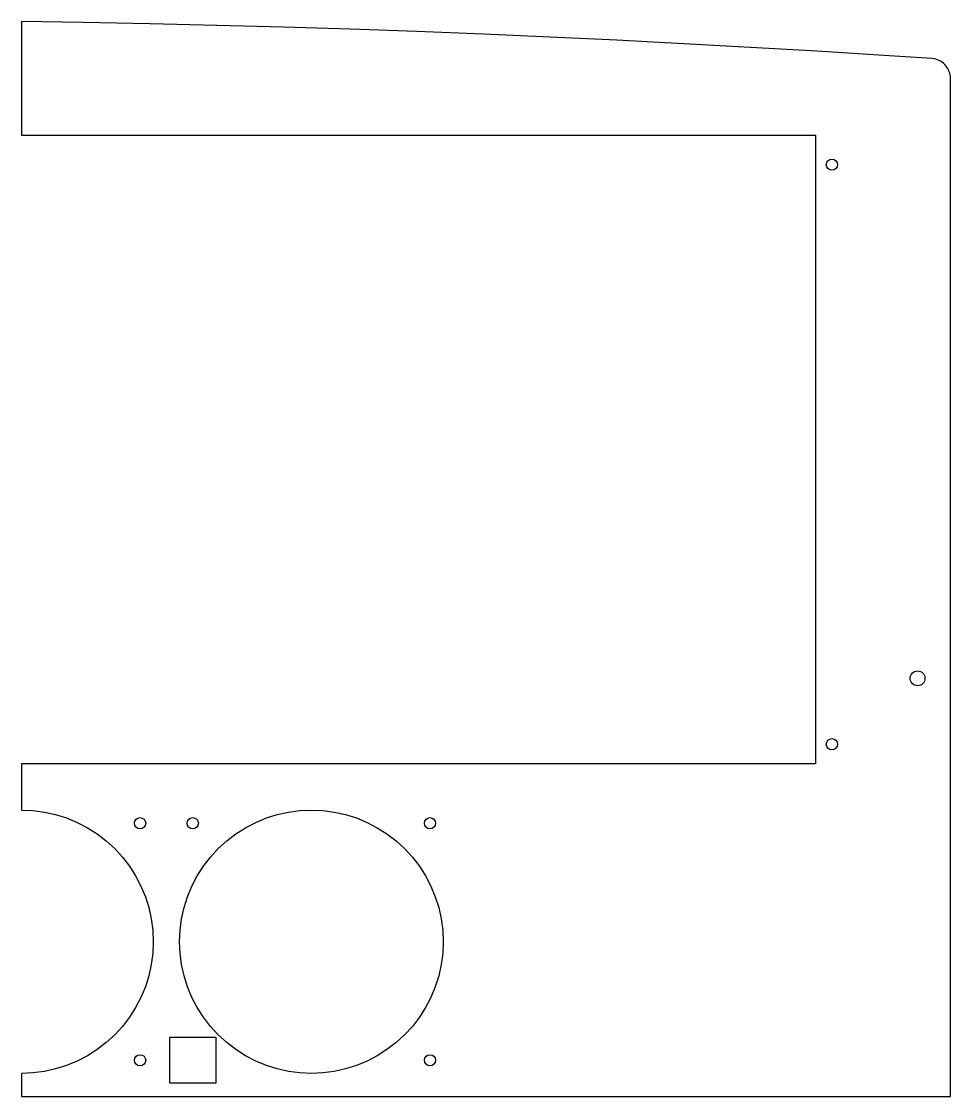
# Model space of a CAD drawing. Header units: millimetres. Extents: x 0 to 282, y 0 to 326.
import ezdxf

# ---------------------------------------------------------------- set-up
doc = ezdxf.new("R2010")
doc.units = ezdxf.units.MM
doc.layers.add('CUT', color=7, linetype='CONTINUOUS')
doc.layers.add('DRILL', color=1, linetype='CONTINUOUS')

msp = doc.modelspace()

# ---------------------------------------------------------------- linework, layer by layer
at = {"layer": 'CUT'}
for points in [[(282, 309.212), (281.977, 309.735), (281.909, 310.254), (281.796, 310.765), (281.638, 311.264), (281.438, 311.747), (281.196, 312.212), (280.915, 312.653), (280.596, 313.068), (280.243, 313.454), (279.857, 313.808), (279.441, 314.127), (279, 314.408), (278.536, 314.649), (278.052, 314.85), (277.553, 315.007), (277.042, 315.12), (276.399, 315.198), (261.762, 316.174), (261.739, 316.175), (241.512, 317.444), (241.488, 317.445), (221.262, 318.635), (221.238, 318.636), (201.011, 319.747), (200.988, 319.748), (180.761, 320.779), (180.738, 320.78), (160.511, 321.732), (160.487, 321.733), (140.265, 322.606), (140.241, 322.607), (120.011, 323.401), (119.987, 323.402), (99.7607, 324.117), (99.7372, 324.117), (79.5107, 324.753), (79.4873, 324.754), (59.2646, 325.31), (59.2411, 325.311), (39.0106, 325.788), (38.9872, 325.788), (18.7608, 326.187), (18.7373, 326.187), (0, 326.482), (0, 292), (241, 292), (241, 101), (0, 101), (0, 87), (3.4863, 86.8478), (6.9458, 86.3923), (10.3529, 85.637), (13.6808, 84.5877), (16.9048, 83.2523), (19.9999, 81.6411), (22.943, 79.7661), (25.7115, 77.6418), (28.2843, 75.2843), (30.6418, 72.7115), (32.7661, 69.943), (34.6411, 66.9999), (36.2523, 63.9048), (37.5877, 60.6808), (38.637, 57.3529), (39.3923, 53.9458), (39.8478, 50.4863), (40, 47), (39.8478, 43.5137), (39.3923, 40.0542), (38.637, 36.6471), (37.5877, 33.3192), (36.2523, 30.0952), (34.6411, 27.0001), (32.7661, 24.057), (30.6418, 21.2885), (28.2843, 18.7157), (25.7115, 16.3582), (22.943, 14.2339), (19.9999, 12.3589), (16.9048, 10.7477), (13.6808, 9.4123), (10.3529, 8.363), (6.9458, 7.6077), (3.4863, 7.1522), (0, 7), (0, 0), (282, 0)], [(84.5137, 7.1522), (81.0542, 7.6077), (77.6471, 8.363), (74.3192, 9.4123), (71.0952, 10.7477), (68.0001, 12.3589), (65.057, 14.2339), (62.2885, 16.3582), (59.7157, 18.7157), (57.3582, 21.2885), (55.2339, 24.057), (53.3589, 27.0001), (51.7477, 30.0952), (50.4123, 33.3192), (49.363, 36.6471), (48.6077, 40.0542), (48.1522, 43.5137), (48, 47), (48.1522, 50.4863), (48.6077, 53.9458), (49.363, 57.3529), (50.4123, 60.6808), (51.7477, 63.9048), (53.3589, 66.9999), (55.2339, 69.943), (57.3582, 72.7115), (59.7157, 75.2843), (62.2885, 77.6418), (65.057, 79.7661), (68.0001, 81.6411), (71.0952, 83.2523), (74.3192, 84.5877), (77.6471, 85.637), (81.0542, 86.3923), (84.5137, 86.8478), (88, 87), (91.4863, 86.8478), (94.9458, 86.3923), (98.3529, 85.637), (101.681, 84.5877), (104.905, 83.2523), (108, 81.6411), (110.943, 79.7661), (113.712, 77.6418), (116.284, 75.2843), (118.642, 72.7115), (120.766, 69.943), (122.641, 66.9999), (124.252, 63.9048), (125.588, 60.6808), (126.637, 57.3529), (127.392, 53.9458), (127.848, 50.4863), (128, 47), (127.848, 43.5137), (127.392, 40.0542), (126.637, 36.6471), (125.588, 33.3192), (124.252, 30.0952), (122.641, 27.0001), (120.766, 24.057), (118.642, 21.2885), (116.284, 18.7157), (113.712, 16.3582), (110.943, 14.2339), (108, 12.3589), (104.905, 10.7477), (101.681, 9.4123), (98.3529, 8.363), (94.9458, 7.6077), (91.4863, 7.1522), (88, 7)], [(45, 4), (45, 18), (59, 18), (59, 4)]]:
    msp.add_lwpolyline(points, close=True, dxfattribs=at)
at = {"layer": 'DRILL'}
for centre, radius in [((246, 283), 1.7), ((272, 127), 2.25), ((246, 107), 1.7), ((36, 83), 1.7), ((52, 83), 1.7), ((124, 83), 1.7), ((36, 11), 1.7), ((124, 11), 1.7)]:
    msp.add_circle(centre, radius, dxfattribs=at)

doc.saveas('drawing.dxf')
